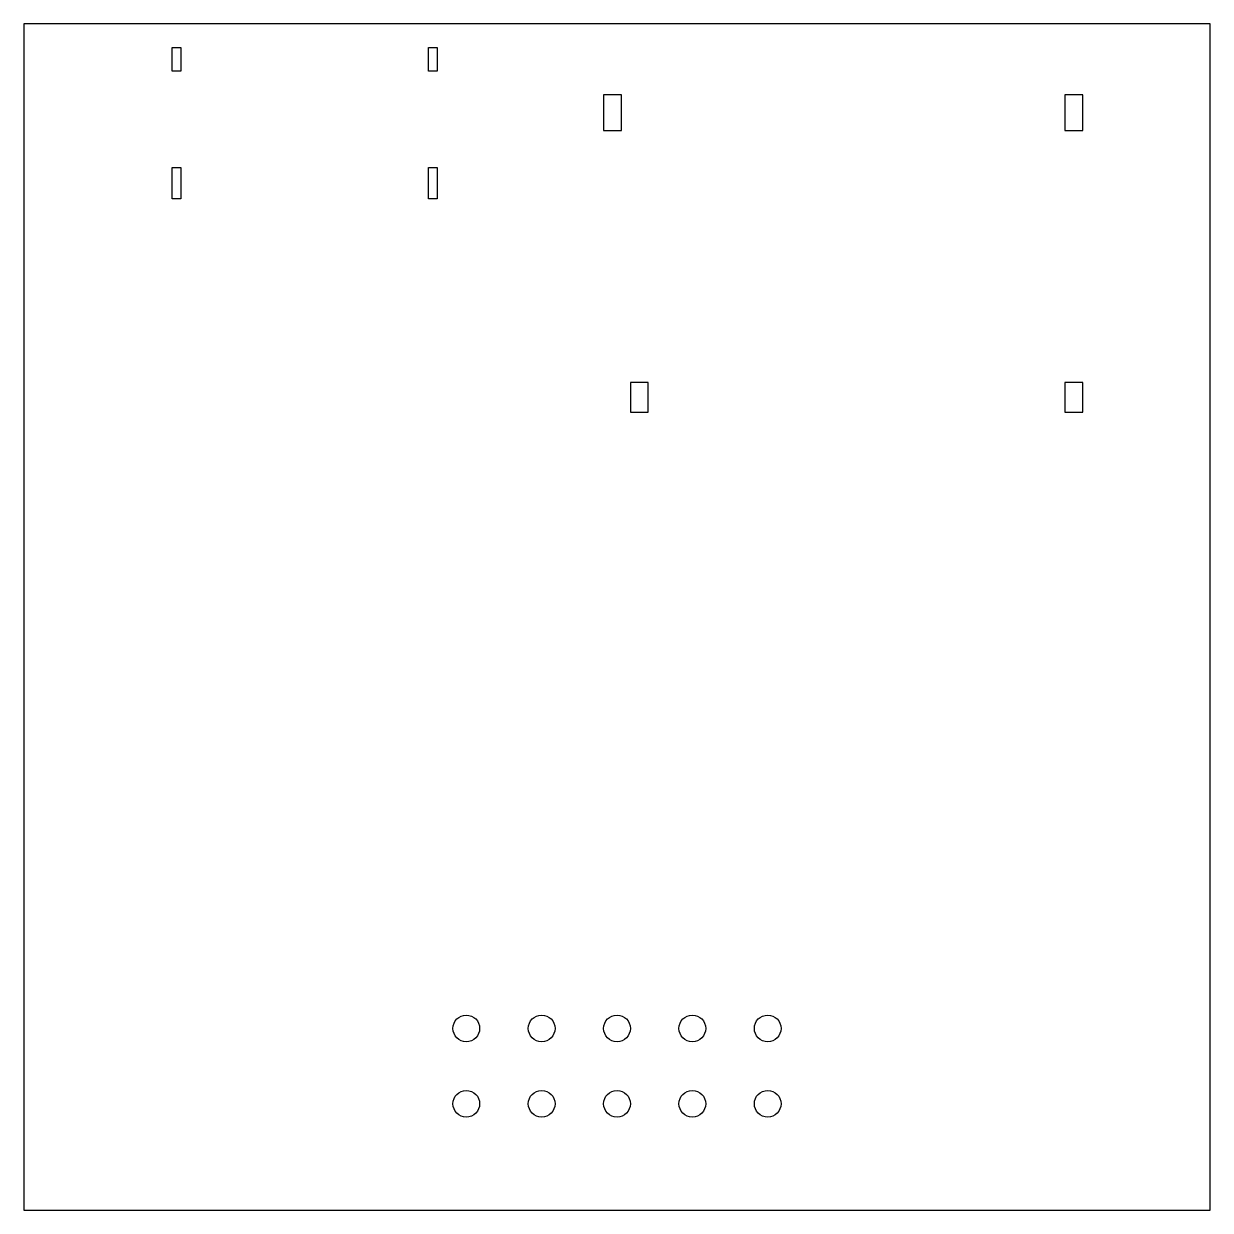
# Model space of a CAD drawing. Header units: millimetres. Extents: x -20 to 20, y -20 to 20.
import ezdxf

# ---------------------------------------------------------------- set-up
doc = ezdxf.new("R2010")
doc.units = ezdxf.units.MM

msp = doc.modelspace()

# ---------------------------------------------------------------- linework, layer by layer
at = {"color": 7, "linetype": 'Continuous', "lineweight": 25}
for p, q in [((-20, 20), (-20, -20)), ((20, 20), (-20, 20)), ((20, -20), (20, 20)), ((-15, 19.2), (-14.7, 19.2)), ((-15, 18.4), (-15, 19.2)), ((-14.7, 19.2), (-14.7, 18.4)), ((-6.36, 19.2), (-6.06, 19.2)), ((-6.36, 18.4), (-6.36, 19.2)), ((-6.06, 19.2), (-6.06, 18.4)), ((-14.7, 18.4), (-15, 18.4)), ((-6.06, 18.4), (-6.36, 18.4)), ((0.15, 17.6), (-0.45, 17.6)), ((-0.45, 17.6), (-0.45, 16.404)), ((0.15, 16.4), (0.15, 17.6)), ((15.1, 17.6), (15.1, 16.4)), ((15.705, 17.6), (15.1, 17.6)), ((15.705, 16.4), (15.705, 17.6)), ((-0.45, 16.404), (0.15, 16.4)), ((15.1, 16.4), (15.705, 16.4)), ((-15, 15.15), (-14.7, 15.15)), ((-15, 14.1), (-15, 15.15)), ((-14.7, 15.15), (-14.7, 14.1)), ((-6.36, 15.15), (-6.06, 15.15)), ((-6.36, 14.1), (-6.36, 15.15)), ((-6.06, 15.15), (-6.06, 14.1)), ((-14.7, 14.1), (-15, 14.1)), ((-6.06, 14.1), (-6.36, 14.1)), ((1.05, 7.9), (0.45, 7.9)), ((0.45, 7.9), (0.45, 6.9)), ((1.05, 6.9), (1.05, 7.9)), ((15.7, 7.9), (15.1, 7.9)), ((15.1, 7.9), (15.1, 6.9)), ((15.705, 6.9), (15.7, 7.9)), ((0.45, 6.9), (1.05, 6.9)), ((15.1, 6.9), (15.705, 6.9)), ((-20, -20), (20, -20))]:
    msp.add_line(p, q, dxfattribs=at)
for centre in [(-5.08, -13.87), (-2.54, -13.87), (0, -13.87), (2.54, -13.87), (5.08, -13.87), (-5.08, -16.41), (-2.54, -16.41), (0, -16.41), (2.54, -16.41), (5.08, -16.41)]:
    msp.add_circle(centre, 0.45, dxfattribs=at)

doc.saveas('drawing.dxf')
